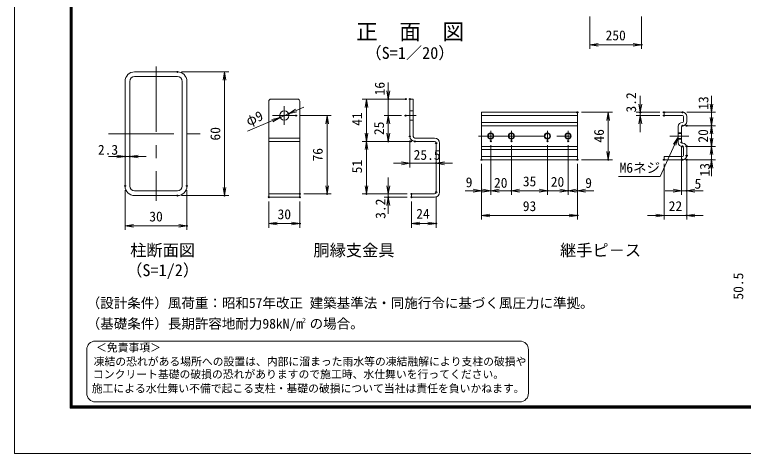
# Model space of a CAD drawing. Units: millimetres, scale not verified, with parts at other scales. Extents: x -4200 to 4200, y -2970 to 2970.
# Drawn here: x -4200 to -663, y -2970 to -842 of the extents above; entities that cross this region are included whole.
import ezdxf
from ezdxf.enums import TextEntityAlignment as Align

# ---------------------------------------------------------------- set-up
doc = ezdxf.new("R2010")
doc.units = ezdxf.units.MM
doc.header["$LTSCALE"] = 10
doc.header["$PDMODE"] = 32
doc.header["$PDSIZE"] = 5
doc.linetypes.add('USER1', pattern=[50.8, 31.75, -6.35, 6.35, -6.35])
doc.linetypes.add('USER2', pattern=[0.375, 0.25, -0.125])
for name, color, linetype, lineweight in [('0-0_D-STR1', 1, 'Continuous', 18), ('0-1_D-BMK', 2, 'USER1', 13), ('0-5_D-STR3', 3, 'Continuous', 13), ('0-6_D-STR-DIM', 7, 'Continuous', 13), ('0-7_0', 7, 'Continuous', 18), ('0-9_D-TTL-TXT', 7, 'Continuous', 18), ('0-A_D-STR-TXT', 7, 'Continuous', 13), ('0-B_D-TTL', 7, 'Continuous', 18)]:
    doc.layers.add(name, color=color, linetype=linetype, lineweight=lineweight)
doc.layers.add('0-8_Defpoints', color=253, linetype='Continuous')
doc.styles.add('ＭＳ ゴシック', font='')
doc.styles.get('ＭＳ ゴシック').set_extended_font_data('MS Gothic')

# ---------------------------------------------------------------- blocks, each defined once
blk = doc.blocks.new('_Open')
at = {"layer": '0-7_0'}
blk.add_line((-10, 1.667), (0, 0), dxfattribs=at)
blk.add_lwpolyline([(-10, -1.667), (0, 0), (-10, 0)], dxfattribs=at)

msp = doc.modelspace()

# ---------------------------------------------------------------- linework, layer by layer
at = {"layer": '0-0_D-STR1'}
for p, q in [((-3617.79, -1120), (-3409.79, -1120)), ((-3663.79, -1166), (-3663.79, -1674)), ((-3640.79, -1166), (-3640.79, -1674)), ((-3617.79, -1143), (-3409.79, -1143)), ((-3386.79, -1166), (-3386.79, -1674)), ((-3363.79, -1166), (-3363.79, -1674)), ((-3617.79, -1697), (-3409.79, -1697)), ((-3617.79, -1720), (-3409.79, -1720))]:
    msp.add_line(p, q, dxfattribs=at)
for centre, radius, start, end in [((-3617.79, -1166), 46, 90, 180), ((-3409.79, -1166), 46, 0, 90), ((-3617.79, -1166), 23, 90, 180), ((-3409.79, -1166), 23, 0, 90), ((-3617.79, -1674), 46, 180, 270), ((-3617.79, -1674), 23, 180, 270), ((-3409.79, -1674), 23, 270, 0), ((-3409.79, -1674), 46, 270, 0)]:
    msp.add_arc(centre, radius, start, end, dxfattribs=at)
at = {"layer": '0-1_D-BMK'}
for p, q in [((-3513.79, -1094.01), (-3513.79, -1745.99)), ((-2891.33, -1286.47), (-2891.33, -1377.57)), ((-2833.83, -1332.02), (-2948.83, -1332.02)), ((-2302.48, -1332.02), (-2251.55, -1332.02)), ((-1889.29, -1406.23), (-1889.29, -1456.23)), ((-1789.29, -1406.23), (-1789.29, -1456.23)), ((-1614.29, -1406.23), (-1614.29, -1456.23)), ((-1514.29, -1406.23), (-1514.29, -1456.23)), ((-3744.79, -1420), (-3282.79, -1420)), ((-1949.29, -1431.23), (-1454.29, -1431.23)), ((-1021.08, -1431.23), (-928.76, -1431.23))]:
    msp.add_line(p, q, dxfattribs=at)
at = {"layer": '0-5_D-STR3'}
for p, q in [((-2966.33, -1262.02), (-2966.33, -1728.02)), ((-2956.33, -1252.02), (-2826.33, -1252.02)), ((-2816.33, -1262.02), (-2816.33, -1728.02)), ((-2281.79, -1252.02), (-2281.79, -1433.02)), ((-2281.79, -1252.02), (-2265.79, -1252.02)), ((-2265.79, -1252.02), (-2265.79, -1433.02)), ((-1934.29, -1316.23), (-1934.29, -1546.23)), ((-1934.29, -1316.23), (-1469.29, -1316.23)), ((-1934.29, -1332.23), (-1469.29, -1332.23)), ((-1469.29, -1316.23), (-1469.29, -1546.23)), ((-1048.71, -1316.23), (-1048.71, -1332.23)), ((-1048.71, -1316.23), (-958.71, -1316.23)), ((-1048.71, -1332.23), (-958.71, -1332.23)), ((-954.71, -1336.23), (-954.71, -1361.23)), ((-938.71, -1336.23), (-938.71, -1361.23)), ((-1469.29, -1365.23), (-1934.29, -1365.23)), ((-959.71, -1365.23), (-958.71, -1365.23)), ((-979.71, -1385.23), (-979.71, -1462.23)), ((-963.71, -1385.23), (-963.71, -1462.23)), ((-959.71, -1381.23), (-958.71, -1381.23)), ((-2257.79, -1441.02), (-2162.29, -1441.02)), ((-2966.33, -1457.02), (-2816.33, -1457.02)), ((-2257.79, -1457.02), (-2162.29, -1457.02)), ((-2154.29, -1465.02), (-2154.29, -1704.02)), ((-2138.29, -1465.02), (-2138.29, -1704.02)), ((-959.71, -1466.23), (-958.71, -1466.23)), ((-959.71, -1482.23), (-958.71, -1482.23)), ((-1469.29, -1497.23), (-1934.29, -1497.23)), ((-954.71, -1486.23), (-954.71, -1526.23)), ((-938.71, -1486.23), (-938.71, -1526.23)), ((-1934.29, -1530.23), (-1469.29, -1530.23)), ((-1934.29, -1546.23), (-1469.29, -1546.23)), ((-1048.71, -1530.23), (-958.71, -1530.23)), ((-1048.71, -1530.23), (-1048.71, -1546.23)), ((-1048.71, -1546.23), (-958.71, -1546.23)), ((-2966.33, -1712.02), (-2816.33, -1712.02)), ((-2966.33, -1728.02), (-2816.33, -1728.02)), ((-2274.29, -1712.02), (-2162.29, -1712.02)), ((-2274.29, -1712.02), (-2274.29, -1728.02)), ((-2274.29, -1728.02), (-2162.29, -1728.02))]:
    msp.add_line(p, q, dxfattribs=at)
at = {"layer": '0-5_D-STR3', "linetype": 'USER2'}
for p, q in [((-2281.79, -1309.52), (-2265.79, -1309.52)), ((-2281.79, -1354.52), (-2265.79, -1354.52)), ((-1469.29, -1381.23), (-1934.29, -1381.23)), ((-2966.33, -1441.02), (-2816.33, -1441.02)), ((-979.71, -1416.23), (-963.71, -1416.23)), ((-979.71, -1418.93), (-963.71, -1418.93)), ((-979.71, -1443.52), (-963.71, -1443.52)), ((-979.71, -1446.23), (-963.71, -1446.23)), ((-1469.29, -1481.23), (-1934.29, -1481.23))]:
    msp.add_line(p, q, dxfattribs=at)
at = {"layer": '0-5_D-STR3'}
for centre, radius in [((-2891.33, -1332.02), 22.5), ((-1889.29, -1431.23), 15), ((-1889.29, -1431.23), 12.29), ((-1789.29, -1431.23), 15), ((-1789.29, -1431.23), 12.29), ((-1614.29, -1431.23), 15), ((-1614.29, -1431.23), 12.29), ((-1514.29, -1431.23), 15), ((-1514.29, -1431.23), 12.29)]:
    msp.add_circle(centre, radius, dxfattribs=at)
for centre, radius, start, end in [((-2956.33, -1262.02), 10, 90, 180), ((-2826.33, -1262.02), 10, 0, 90), ((-958.71, -1336.23), 20, 0, 90), ((-958.71, -1336.23), 4, 0, 90), ((-959.71, -1385.23), 20, 90, 180), ((-958.71, -1361.23), 4, 270, 0), ((-958.71, -1361.23), 20, 270, 0), ((-959.71, -1385.23), 4, 90, 180), ((-2257.79, -1433.02), 24, 180, 270), ((-2257.79, -1433.02), 8, 180, 270), ((-2162.29, -1465.02), 24, 0, 90), ((-2162.29, -1465.02), 8, 0, 90), ((-959.71, -1462.23), 20, 180, 270), ((-959.71, -1462.23), 4, 180, 270), ((-958.71, -1486.23), 20, 0, 90), ((-958.71, -1486.23), 4, 0, 90), ((-958.71, -1526.23), 4, 270, 0), ((-958.71, -1526.23), 20, 270, 0), ((-2162.29, -1704.02), 8, 270, 0), ((-2162.29, -1704.02), 24, 270, 0)]:
    msp.add_arc(centre, radius, start, end, dxfattribs=at)
at = {"layer": '0-6_D-STR-DIM'}
for p, q in [((-1408.25, -851.08), (-1408.25, -1008.4)), ((-1158.25, -851.08), (-1158.25, -1008.4)), ((-1408.25, -988.4), (-1158.25, -988.4)), ((-3389.79, -1120), (-3160.92, -1120)), ((-3180.92, -1120), (-3180.92, -1720)), ((-2386.53, -1212.02), (-2386.53, -1172.02)), ((-1163.71, -1276.23), (-1163.71, -1236.23)), ((-818.71, -1276.23), (-818.71, -1236.23)), ((-2321.79, -1252.02), (-2513, -1252.02)), ((-2493, -1252.02), (-2493, -1457.02)), ((-2301.79, -1252.02), (-2406.53, -1252.02)), ((-2386.53, -1332.02), (-2386.53, -1252.02)), ((-2833.82, -1307.54), (-2797.02, -1291.87)), ((-818.71, -1341.23), (-818.71, -1301.23)), ((-2912.03, -1340.83), (-2870.63, -1323.21)), ((-2813.83, -1332.02), (-2663.69, -1332.02)), ((-2683.69, -1332.02), (-2683.69, -1712.02)), ((-2322.48, -1332.02), (-2406.53, -1332.02)), ((-2322.48, -1332.02), (-2406.53, -1332.02)), ((-2386.53, -1332.02), (-2386.53, -1457.02)), ((-1449.29, -1316.23), (-1299.29, -1316.23)), ((-1319.29, -1316.23), (-1319.29, -1546.23)), ((-1068.71, -1316.23), (-1183.71, -1316.23)), ((-1068.71, -1332.23), (-1183.71, -1332.23)), ((-1163.71, -1332.23), (-1163.71, -1316.23)), ((-938.71, -1316.23), (-798.71, -1316.23)), ((-818.71, -1316.23), (-818.71, -1381.23)), ((-3070.19, -1408.16), (-2948.83, -1356.5)), ((-2386.53, -1372.02), (-2386.53, -1412.02)), ((-1163.71, -1372.23), (-1163.71, -1412.23)), ((-938.71, -1381.23), (-798.71, -1381.23)), ((-918.71, -1381.23), (-798.71, -1381.23)), ((-818.71, -1381.23), (-818.71, -1481.23)), ((-818.71, -1441.23), (-818.71, -1401.23)), ((-818.71, -1421.23), (-818.71, -1461.23)), ((-2277.79, -1457.02), (-2513, -1457.02)), ((-2297.79, -1457.02), (-2513, -1457.02)), ((-2493, -1457.02), (-2493, -1712.02)), ((-2277.79, -1457.02), (-2406.53, -1457.02)), ((-2281.79, -1453.02), (-2281.79, -1583.53)), ((-2154.29, -1485.02), (-2154.29, -1583.53)), ((-1889.29, -1476.23), (-1889.29, -1716.23)), ((-1889.29, -1476.23), (-1889.29, -1716.23)), ((-1789.29, -1476.23), (-1789.29, -1716.23)), ((-1789.29, -1476.23), (-1789.29, -1716.23)), ((-1614.29, -1476.23), (-1614.29, -1716.23)), ((-1614.29, -1476.23), (-1614.29, -1716.23)), ((-1514.29, -1476.23), (-1514.29, -1716.23)), ((-1514.29, -1476.23), (-1514.29, -1716.23)), ((-963.71, -1482.23), (-963.71, -1716.23)), ((-938.71, -1481.23), (-798.71, -1481.23)), ((-918.71, -1481.23), (-798.71, -1481.23)), ((-818.71, -1481.23), (-818.71, -1546.23)), ((-3703.79, -1530.38), (-3743.79, -1530.38)), ((-3640.79, -1530.38), (-3663.79, -1530.38)), ((-3600.79, -1530.38), (-3560.79, -1530.38)), ((-1449.29, -1546.23), (-1299.29, -1546.23)), ((-938.71, -1546.23), (-798.71, -1546.23)), ((-938.71, -1546.23), (-938.71, -1716.23)), ((-818.71, -1521.23), (-818.71, -1561.23)), ((-2321.79, -1563.53), (-2361.79, -1563.53)), ((-2281.79, -1563.53), (-2154.29, -1563.53)), ((-2114.29, -1563.53), (-2074.29, -1563.53)), ((-1934.29, -1566.23), (-1934.29, -1716.23)), ((-1934.29, -1566.23), (-1934.29, -1836.23)), ((-1469.29, -1566.23), (-1469.29, -1716.23)), ((-1469.29, -1566.23), (-1469.29, -1836.23)), ((-1048.71, -1566.23), (-1048.71, -1836.23)), ((-938.71, -1566.23), (-938.71, -1836.23)), ((-818.71, -1586.23), (-818.71, -1626.23)), ((-2386.53, -1672.02), (-2386.53, -1632.02)), ((-3663.79, -1693.2), (-3663.79, -1886.5)), ((-3363.79, -1693.2), (-3363.79, -1886.5)), ((-1974.29, -1696.23), (-2014.29, -1696.23)), ((-1929.29, -1696.23), (-1969.29, -1696.23)), ((-1889.29, -1696.23), (-1934.29, -1696.23)), ((-1889.29, -1696.23), (-1789.29, -1696.23)), ((-1849.29, -1696.23), (-1809.29, -1696.23)), ((-1789.29, -1696.23), (-1614.29, -1696.23)), ((-1749.29, -1696.23), (-1709.29, -1696.23)), ((-1654.29, -1696.23), (-1694.29, -1696.23)), ((-1614.29, -1696.23), (-1514.29, -1696.23)), ((-1554.29, -1696.23), (-1594.29, -1696.23)), ((-1514.29, -1696.23), (-1469.29, -1696.23)), ((-1474.29, -1696.23), (-1434.29, -1696.23)), ((-1429.29, -1696.23), (-1389.29, -1696.23)), ((-1003.71, -1696.23), (-1043.71, -1696.23)), ((-963.71, -1696.23), (-938.71, -1696.23)), ((-898.71, -1696.23), (-858.71, -1696.23)), ((-3389.79, -1720), (-3160.92, -1720)), ((-2796.33, -1712.02), (-2663.69, -1712.02)), ((-2294.29, -1712.02), (-2513, -1712.02)), ((-2294.29, -1712.02), (-2406.53, -1712.02)), ((-2294.29, -1728.02), (-2406.53, -1728.02)), ((-2386.53, -1712.02), (-2386.53, -1728.02)), ((-2154.29, -1724.02), (-2154.29, -1875.58)), ((-2966.33, -1748.02), (-2966.33, -1875.58)), ((-2816.33, -1748.02), (-2816.33, -1875.58)), ((-2386.53, -1768.02), (-2386.53, -1808.02)), ((-2274.29, -1748.02), (-2274.29, -1875.58)), ((-1934.29, -1816.23), (-1469.29, -1816.23)), ((-1088.71, -1816.23), (-1128.71, -1816.23)), ((-1048.71, -1816.23), (-938.71, -1816.23)), ((-898.71, -1816.23), (-858.71, -1816.23)), ((-3663.79, -1866.5), (-3363.79, -1866.5)), ((-2966.33, -1855.58), (-2816.33, -1855.58)), ((-2274.29, -1855.58), (-2154.29, -1855.58))]:
    msp.add_line(p, q, dxfattribs=at)
at = {"layer": '0-8_Defpoints'}
for p in [(-1158.25, -988.4), (-3409.79, -1120), (-2386.53, -1252.02), (-2301.79, -1252.02), (-2281.79, -1252.02), (-2912.03, -1340.83), (-2870.63, -1323.21), (-2833.83, -1332.02), (-2302.48, -1332.02), (-1469.29, -1316.23), (-1163.71, -1316.23), (-1048.71, -1316.23), (-1048.71, -1332.23), (-958.71, -1316.23), (-958.71, -1381.23), (-938.71, -1381.23), (-818.71, -1381.23), (-2281.79, -1433.02), (-2493, -1457.02), (-2386.53, -1457.02), (-2277.79, -1457.02), (-2257.79, -1457.02), (-2154.29, -1465.02), (-1889.29, -1456.23), (-1789.29, -1456.23), (-1614.29, -1456.23), (-1514.29, -1456.23), (-963.71, -1462.23), (-958.71, -1481.23), (-938.71, -1481.23), (-818.71, -1481.23), (-3663.79, -1530.38), (-3640.79, -1530.38), (-1934.29, -1546.23), (-1469.29, -1546.23), (-1469.29, -1546.23), (-1319.29, -1546.23), (-1048.71, -1546.23), (-958.71, -1546.23), (-938.71, -1526.23), (-938.71, -1546.23), (-818.71, -1546.23), (-2154.29, -1563.53), (-3663.79, -1673.2), (-3363.79, -1673.2), (-1934.29, -1696.23), (-1789.29, -1696.23), (-1614.29, -1696.23), (-1514.29, -1696.23), (-1469.29, -1696.23), (-938.71, -1696.23), (-3409.79, -1720), (-3180.92, -1720), (-2966.33, -1728.02), (-2816.33, -1712.02), (-2816.33, -1728.02), (-2683.69, -1712.02), (-2493, -1712.02), (-2386.53, -1728.02), (-2274.29, -1712.02), (-2274.29, -1728.02), (-2274.29, -1728.02), (-2154.29, -1704.02), (-1469.29, -1816.23), (-938.71, -1816.23), (-3363.79, -1866.5), (-2816.33, -1855.58), (-2154.29, -1855.58)]:
    msp.add_point(p, dxfattribs=at)
at = {"layer": '0-9_D-TTL-TXT', "color": 2}
for p, q in [((-1748.36, -2425.23), (-3808.01, -2425.23)), ((-3850.12, -2467.34), (-3850.12, -2677.89)), ((-1706.25, -2677.89), (-1706.25, -2467.34)), ((-3808.01, -2720), (-1748.36, -2720))]:
    msp.add_line(p, q, dxfattribs=at)
for centre, start, end in [((-3808.01, -2467.34), 90, 180), ((-1748.36, -2467.34), 0, 90), ((-3808.01, -2677.89), 180, 270), ((-1748.36, -2677.89), 270, 0)]:
    msp.add_arc(centre, 42.11, start, end, dxfattribs=at)
at = {"layer": '0-A_D-STR-TXT'}
msp.add_lwpolyline([(-1268.93, -1627.28), (-1067.07, -1627.28), (-981.63, -1438.52)], dxfattribs=at)
at = {"layer": '0-B_D-TTL'}
for points in [[(-4200.12, -2970), (4199.88, -2970), (4199.88, 2970), (-4200.12, 2970)], [(-3930.12, 2750), (3929.88, 2750), (3929.88, -2750), (-3930.12, -2750)], [(-3927.62, 2747.5), (3927.38, 2747.5), (3927.38, -2747.5), (-3927.62, -2747.5)], [(-3925.12, 2745), (3924.88, 2745), (3924.88, -2745), (-3925.12, -2745)], [(-3922.62, 2742.5), (3922.38, 2742.5), (3922.38, -2742.5), (-3922.62, -2742.5)], [(-3920.12, 2740), (3919.88, 2740), (3919.88, -2740), (-3920.12, -2740)]]:
    msp.add_lwpolyline(points, close=True, dxfattribs=at)

# ---------------------------------------------------------------- block references
at = {"layer": '0-6_D-STR-DIM', "xscale": 4, "yscale": 4}
for p, rotation in [((-1408.25, -988.4), 180), ((-3180.92, -1120), 90), ((-2386.53, -1252.02), 270), ((-2493, -1252.02), 90), ((-2870.63, -1323.21), 203.06027), ((-1163.71, -1316.23), 270), ((-818.71, -1316.23), 270), ((-2912.03, -1340.83), 23.06027), ((-2683.69, -1332.02), 90), ((-2386.53, -1332.02), 90), ((-2386.53, -1332.02), 90), ((-1319.29, -1316.23), 90), ((-1163.71, -1332.23), 90), ((-818.71, -1381.23), 270), ((-818.71, -1381.23), 90), ((-2493, -1457.02), 270), ((-2386.53, -1457.02), 270), ((-818.71, -1481.23), 270), ((-2493, -1457.02), 90), ((-818.71, -1481.23), 90), ((-1319.29, -1546.23), 270), ((-3640.79, -1530.38), 180), ((-818.71, -1546.23), 90), ((-2154.29, -1563.53), 180), ((-3180.92, -1720), 270), ((-2683.69, -1712.02), 270), ((-2493, -1712.02), 270), ((-2386.53, -1712.02), 270), ((-1889.29, -1696.23), 180), ((-1789.29, -1696.23), 180), ((-1789.29, -1696.23), 180), ((-1514.29, -1696.23), 180), ((-1469.29, -1696.23), 180), ((-938.71, -1696.23), 180), ((-2386.53, -1728.02), 90), ((-1934.29, -1816.23), 180), ((-938.71, -1816.23), 180), ((-3663.79, -1866.5), 180), ((-2966.33, -1855.58), 180), ((-2274.29, -1855.58), 180)]:
    msp.add_blockref('_Open', p, dxfattribs=dict(at, rotation=rotation))
for p in [(-1158.25, -988.4), (-3663.79, -1530.38), (-2281.79, -1563.53), (-1934.29, -1696.23), (-1889.29, -1696.23), (-1614.29, -1696.23), (-1614.29, -1696.23), (-1514.29, -1696.23), (-963.71, -1696.23), (-1469.29, -1816.23), (-1048.71, -1816.23), (-3363.79, -1866.5), (-2816.33, -1855.58), (-2154.29, -1855.58)]:
    msp.add_blockref('_Open', p, dxfattribs=at)
at = {"layer": '0-A_D-STR-TXT', "xscale": 4, "yscale": 4, "rotation": 65.64729}
msp.add_blockref('_Open', (-980.81, -1436.7), dxfattribs=at)

# ---------------------------------------------------------------- texts
at = {"layer": '0-6_D-STR-DIM', "style": 'ＭＳ ゴシック'}
for s, p in [('250', (-1332.26, -981.65)), ('2.3', (-3795.77, -1536.18)), ('25.5', (-2263.78, -1560.91)), ('9', (-2011.04, -1693.84)), ('20', (-1873.78, -1696.34)), ('35', (-1733.78, -1689.48)), ('20', (-1598.27, -1691.62)), ('9', (-1431.12, -1697.08)), ('5', (-900.73, -1700.93)), ('93', (-1734.03, -1809.48)), ('22', (-1025.95, -1809.48)), ('30', (-3546.42, -1859.75)), ('30', (-2923.96, -1848.83)), ('24', (-2251.06, -1846.77))]:
    msp.add_text(s, height=48.09, dxfattribs=at).set_placement(p, align=Align.BOTTOM_LEFT)
for s, rotation, p in [('16', 90, (-2389.83, -1234.15)), ('3.2', 90, (-1169.86, -1317.31)), ('13', 90, (-818.94, -1303.9)), ('φ9', 23.06, (-3059.29, -1396.19)), ('41', 90, (-2499.75, -1381.69)), ('25', 90, (-2393.28, -1426.63)), ('60', 90, (-3187.67, -1453.01)), ('46', 90, (-1326.04, -1462.96)), ('20', 90, (-820.39, -1463.12)), ('76', 90, (-2690.44, -1554.77)), ('51', 90, (-2499.75, -1612.08)), ('13', 90, (-812.39, -1627.55)), ('3.2', 90, (-2386.03, -1832.71)), ('50.5', 90, (-649.92, -2224.41))]:
    msp.add_text(s, height=48.09, rotation=rotation, dxfattribs=at).set_placement(p, align=Align.BOTTOM_LEFT)
at = {"layer": '0-9_D-TTL-TXT', "style": 'ＭＳ ゴシック'}
for s, height, p in [('正\u3000面\u3000図', 76.98, (-2543.15, -986.83)), ('（S=1／20）', 57.7, (-2497.67, -1074.3)), ('柱断面図', 57.7, (-3639.04, -2031.1)), ('胴縁支金具', 57.7, (-2749.98, -2031.1)), ('継手ピ－ス', 57.7, (-1553.33, -2031.1)), ('（S=1/2）', 57.7, (-3658.53, -2127.74)), ('（設計条件）風荷重：昭和57年改正 建築基準法・同施行令に基づく風圧力に準拠。', 48.09, (-3850.12, -2279.25)), ('（基礎条件）長期許容地耐力98kN/m の場合。', 48.09, (-3850.12, -2379.25)), ('2', 24.05, (-2804.65, -2343.44)), ('＜免責事項＞ \u3000\u3000', 38.49, (-3804.89, -2487.7)), ('凍結の恐れがある場所への設置は、内部に溜まった雨水等の凍結融解により支柱の破損や', 38.49, (-3816.28, -2555.5)), ('コンクリート基礎の破損の恐れがありますので施工時、水仕舞いを行ってください。', 38.49, (-3819.74, -2617.33)), ('施工による水仕舞い不備で起こる支柱・基礎の破損について当社は責任を負いかねます。 ', 38.49, (-3825.63, -2685.97))]:
    msp.add_text(s, height=height, dxfattribs=at).set_placement(p, align=Align.BOTTOM_LEFT)
at = {"layer": '0-A_D-STR-TXT', "style": 'ＭＳ ゴシック'}
msp.add_text('M6ネジ', height=48.09, dxfattribs=at).set_placement((-1264.45, -1623.31), align=Align.BOTTOM_LEFT)

doc.saveas('drawing.dxf')
